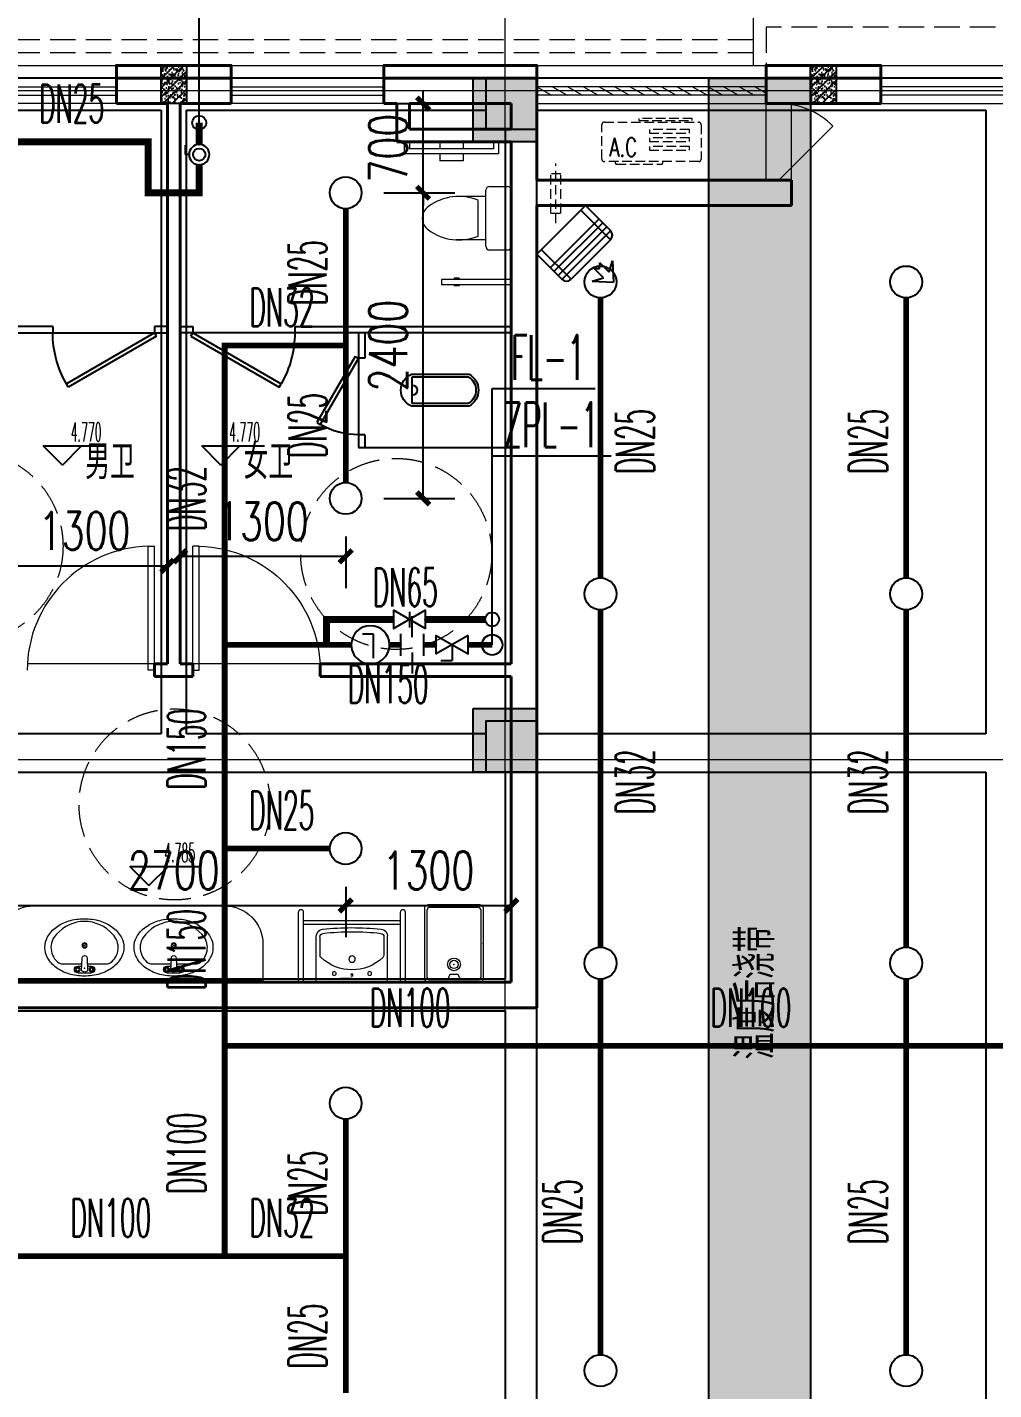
# Model space of a CAD drawing. Extents: x 1031190 to 1725648, y 733081 to 1571294.
# Drawn here: x 1148267 to 1155854, y 1061748 to 1072448 of the extents above; entities that cross this region are included whole.
import ezdxf

# ---------------------------------------------------------------- set-up
doc = ezdxf.new("R2010")
doc.units = 0
doc.header["$LTSCALE"] = 1000
doc.header["$MEASUREMENT"] = 0
for name, pattern in [('__DASH', [0.35, 0.25, -0.1]), ('ACAD_ISO10W100', [18.5, 12, -3, 0.5, -3]), ('DASH', [0.35, 0.25, -0.1]), ('DOTE', [2.42, 2, -0.2, 0.02, -0.2]), ('HIDDEN', [0.375, 0.25, -0.125])]:
    doc.linetypes.add(name, pattern=pattern)
for name, color, linetype in [('A-AC', 8, 'Continuous'), ('BEAM', 4, 'Continuous'), ('DIM_ELEV', 3, 'Continuous'), ('DIM_不分区喷淋', 3, 'Continuous'), ('DIM_废水', 3, 'Continuous'), ('EQUIP_不分区喷淋', 7, 'Continuous'), ('EVALVE_不分区喷淋', 7, 'Continuous'), ('PIPE-不分区喷淋', 6, 'ZP'), ('PIPE-废水', 31, 'F'), ('PUB_TEXT', 4, 'Continuous'), ('S-COLU-HATCH', 30, 'Continuous'), ('S-COLU-LINE1', 6, 'Continuous'), ('TEXT_不分区喷淋', 7, 'Continuous'), ('TEXT_废水', 7, 'Continuous'), ('TWT_DIM', 3, 'Continuous'), ('VALVE_不分区喷淋', 7, 'Continuous'), ('VALVE_废水', 7, 'Continuous'), ('VPIPE-不分区喷淋', 6, 'ZP'), ('VPIPE-废水', 31, 'F'), ('洁具', 200, 'Continuous')]:
    doc.layers.add(name, color=color, linetype=linetype)
for name, color, linetype, lineweight in [('DOTE', 19, 'DOTE', 9), ('LVTRY', 1, 'Continuous', 13), ('STAIR', 2, 'Continuous', 18), ('WALL', 9, 'Continuous', 40), ('WINDOW', 8, 'Continuous', 15), ('平面-看线', 45, 'Continuous', 15), ('平面-空调室内机', 8, 'Continuous', 9), ('平面-空调预留孔', 8, 'Continuous', 15)]:
    doc.layers.add(name, color=color, linetype=linetype, lineweight=lineweight)
doc.styles.add('_TCH_DIM', font='SIMPLEX.shx', dxfattribs={"width": 0.6, "oblique": 10, "bigfont": 'hztxt.shx'})
doc.styles.add('_TCH_DIM_T3', font='SIMPLEX', dxfattribs={"width": 0.705882, "bigfont": 'GBCBIG'})
doc.styles.add('_TWT_PIPEDN', font='SIMPLEX.shx', dxfattribs={"width": 0.6, "oblique": 10, "height": 3, "bigfont": 'HZTXT.shx'})
doc.styles.add('_TWT_SERIAL', font='simplex.shx', dxfattribs={"width": 0.6, "oblique": 10, "height": 3.5, "bigfont": 'aadri.shx'})
doc.styles.add('DIM_FONT', font='SIMPLEX.shx', dxfattribs={"width": 0.56})
doc.styles.get("Standard").update_dxf_attribs({"font": 'gbenor.shx', "bigfont": 'gbcbig.shx'})
doc.styles.add('TSSD_REIN', font='tssdeng.shx', dxfattribs={"width": 0.7, "bigfont": 'hztxt.shx'})
doc.linetypes.add('F', pattern='A,3,-0.2,["F",Standard,S=0.25,R=0,X=-0.1,Y=-0.115],-0.2', length=3.4)
doc.linetypes.add('ZP', pattern='A,3,-0.2,["ZP",Standard,S=0.25,R=0,X=-0.1,Y=-0.115],-0.35', length=3.55)
doc.dimstyles.new('_TWT_ARCH&&100', dxfattribs={"dimtxt": 297.5, "dimasz": 100, "dimexe": 250, "dimexo": 300, "dimgap": 126.25, "dimtad": 1, "dimdec": 0, "dimzin": 0, "dimdsep": 46, "dimtxsty": '_TCH_DIM_T3', "dimblk": 'ARCHTICK', "dimcen": 0.09, "dimclrt": 7, "dimazin": 2, "dimtfac": 1, "dimtdec": 0, "dimtix": 1, "dimtmove": 2, "dimatfit": 3, "dimfxl": 0, "dimtolj": 1, "dimtzin": 0, "dimarcsym": 0})

# ---------------------------------------------------------------- blocks, each defined once
blk = doc.blocks.new('A$C2C0A525A')
at = {"layer": 'BEAM', "linetype": 'ByBlock'}
h = blk.add_hatch(dxfattribs=at)
h.set_pattern_fill('ARMORED', color=2, scale=10, style=0)
h.set_pattern_definition([(50, (-1607921.84, 476005.3), (71.7260183, -6.2752135), [7.5, -82.5]), (355, (-1607921.84, 476005.3), (-13.8751334, 75.2192134), [6, -66]), (100.4514, (-1607915.865, 476004.78), (57.8509382, 68.9439542), [6.374019, -70.1142112]), (46.1842, (-1607921.84, 476025.3), (106.724105, -16.5519014), [11.25, -123.75]), (96.6356, (-1607912.95, 476023.92), (93.4662706, 97.411787), [9.561029, -105.1713]), (351.1842, (-1607921.84, 476025.3), (93.4661945, 97.41186), [9, -99]), (21, (-1607911.84, 476020.3), (59.6907052, -40.261889), [7.5, -82.5]), (326, (-1607911.84, 476020.3), (24.3315332, 72.5150045), [6, -66]), (71.4514, (-1607906.87, 476016.95), (84.0222629, 32.2530497), [6.374019, -70.1142112]), (37.5, (-1607921.842, 476005.302), (1.21598553, 33.2893854), [0, -65.2, 0, -67, 0, -66.25]), (7.5, (-1607921.842, 476005.302), (26.30695374, 39.4411712), [0, -38.2, 0, -63.7, 0, -25.25]), (327.5, (-1607944.142, 476005.302), (53.3822436, -2.25548717), [0, -25, 0, -78, 0, -103.5]), (317.5, (-1607954.14, 476005.3), (58.3186169, 10.0104982), [0, -32.5, 0, -51.8, 0, -73.5]), (45, (-1607921.84, 476005.3), (-35.355339, 35.355339), [])])
h.paths.add_polyline_path([(36700, -1600), (36700, -1900), (36900, -1900), (36900, -1600)])
h = blk.add_hatch(dxfattribs=at)
h.set_pattern_fill('ARMORED', color=2, scale=10, style=0)
h.set_pattern_definition([(50, (-1602821.61, 476005.3), (71.7260183, -6.2752135), [7.5, -82.5]), (355, (-1602821.61, 476005.3), (-13.8751334, 75.2192134), [6, -66]), (100.4514, (-1602815.63, 476004.78), (57.8509382, 68.9439542), [6.374019, -70.1142112]), (46.1842, (-1602821.61, 476025.3), (106.724105, -16.5519014), [11.25, -123.75]), (96.6356, (-1602812.71, 476023.92), (93.4662706, 97.411787), [9.561029, -105.1713]), (351.1842, (-1602821.61, 476025.3), (93.4661945, 97.41186), [9, -99]), (21, (-1602811.61, 476020.3), (59.6907052, -40.261889), [7.5, -82.5]), (326, (-1602811.61, 476020.3), (24.3315332, 72.5150045), [6, -66]), (71.4514, (-1602806.634, 476016.95), (84.0222629, 32.2530497), [6.374019, -70.1142112]), (37.5, (-1602821.608, 476005.302), (1.21598553, 33.2893854), [0, -65.2, 0, -67, 0, -66.25]), (7.5, (-1602821.61, 476005.3), (26.30695374, 39.4411712), [0, -38.2, 0, -63.7, 0, -25.25]), (327.5, (-1602843.908, 476005.302), (53.3822436, -2.25548717), [0, -25, 0, -78, 0, -103.5]), (317.5, (-1602853.91, 476005.3), (58.3186169, 10.0104982), [0, -32.5, 0, -51.8, 0, -73.5]), (45, (-1602821.61, 476005.3), (-35.355339, 35.355339), [])])
h.paths.add_polyline_path([(41800, -1600), (41800, -1900), (42000, -1900), (42000, -1600)])
at = {"layer": 'BEAM', "ltscale": 10}
h = blk.add_hatch(color=256, dxfattribs=at)
h.dxf.hatch_style = 1
h.paths.add_polyline_path([(39650, -1700), (39250, -1700), (39250, -2100), (39650, -2100)])
at = {"layer": 'BEAM'}
h = blk.add_hatch(dxfattribs=at)
h.set_pattern_fill('ARMORED', color=256, scale=60)
h.set_pattern_definition([(50, (-5787734.96, 2181592.1), (430.35611, -37.65128), [45, -495]), (355, (-5787734.96, 2181592.1), (-83.2508, 451.31528), [36, -396]), (100.4514, (-5787699.1, 2181588.97), (347.10563, 413.663725), [38.244114, -420.685267]), (46.1842, (-5787734.96, 2181712.1), (640.34463, -99.31141), [67.5, -742.5]), (96.6356, (-5787681.6, 2181703.83), (560.797623, 584.47072), [57.36617, -631.0278]), (351.1842, (-5787734.96, 2181712.1), (560.79717, 584.47116), [54, -594]), (21, (-5787674.96, 2181682.1), (358.144231, -241.571334), [45, -495]), (326, (-5787674.96, 2181682.1), (145.9892, 435.090027), [36, -396]), (71.4514, (-5787645.1, 2181661.98), (504.133577, 193.518298), [38.244114, -420.685267]), (37.5, (-5787734.96, 2181592.11), (7.295913, 199.7363123), [0, -391.2, 0, -402, 0, -397.5]), (7.5, (-5787734.96, 2181592.1), (157.8417225, 236.647027), [0, -229.2, 0, -382.2, 0, -151.5]), (327.5, (-5787868.76, 2181592.11), (320.2934617, -13.532923), [0, -150, 0, -468, 0, -621]), (317.5, (-5787928.76, 2181592.1), (349.911702, 60.06299), [0, -195, 0, -310.8, 0, -441]), (45, (-5787734.96, 2181592.1), (-212.132034, 212.132034), [])])
h.paths.add_polyline_path([(41000, -13500), (41800, -13500), (41800, -1700), (41000, -1700)])
h.paths.add_polyline_path([(41591, -9467), (41591, -8305), (41141, -8305), (41141, -9467)], flags=24)
at = {"layer": 'BEAM', "ltscale": 10}
h = blk.add_hatch(color=256, dxfattribs=at)
h.dxf.hatch_style = 1
h.paths.add_polyline_path([(39650, -6750), (39250, -6750), (39250, -7150), (39650, -7150)])
at = {"layer": 'BEAM'}
for p, q in [((36800, -1700), (34300, -1700)), ((39250, -1700), (36800, -1700)), ((43300, -1700), (39650, -1700)), ((34300, -1950), (36700, -1950)), ((36700, -1950), (36700, -6850)), ((36900, -6850), (36900, -1950)), ((36900, -1950), (39250, -1950)), ((39650, -1950), (43175, -1950)), ((43175, -1950), (43175, -6850)), ((39401, -2100), (39401, -6750)), ((39651, -6750), (39651, -2100)), ((36700, -6850), (34100, -6850)), ((39250, -6850), (36900, -6850)), ((43175, -6850), (39650, -6850)), ((34100, -7150), (36800, -7150)), ((36800, -7150), (39250, -7150)), ((39401, -7150), (39401, -8775)), ((39650, -7150), (43175, -7150)), ((39651, -8900), (39651, -7150)), ((43175, -7150), (43175, -13250)), ((39401, -8775), (34100, -8775)), ((39651, -13100), (39651, -8900)), ((34100, -9025), (39401, -9025)), ((39401, -9025), (39401, -13100))]:
    blk.add_line(p, q, dxfattribs=at)
at = {"layer": 'BEAM', "color": 2, "linetype": 'ByBlock'}
for points in [[(36700, -1600), (36900, -1600), (36900, -1900), (36700, -1900)], [(41800, -1600), (42000, -1600), (42000, -1900), (41800, -1900)]]:
    blk.add_lwpolyline(points, close=True, dxfattribs=at)
at = {"layer": 'BEAM'}
for points in [[(39650, -1700), (39250, -1700), (39250, -2100), (39650, -2100)], [(41000, -1700), (41800, -1700), (41800, -13500), (41000, -13500)], [(39650, -6750), (39250, -6750), (39250, -7150), (39650, -7150)]]:
    blk.add_lwpolyline(points, close=True, dxfattribs=at)
at = {"layer": 'BEAM', "style": 'TSSD_REIN', "width": 0.7}
blk.add_text('温度后浇带', height=300, rotation=90, dxfattribs=at).set_placement((41516, -9405))
blk = doc.blocks.new('A$C752800CC')
at = {"layer": 'LVTRY', "color": 0}
for p, q in [((380, 0), (820, 0)), ((1082, 0), (1082, -549)), ((1122, 0), (1122, -549)), ((0, -100), (95, -100)), ((95, -100), (95, -840)), ((350, -170), (350, -30)), ((850, -30), (850, -170)), ((0, -140), (55, -140)), ((55, -140), (55, -800)), ((820, -200), (380, -200)), ((430, -200), (430, -430)), ((770, -200), (770, -430)), ((740, -260), (460, -260)), ((0, -377), (55, -377)), ((95, -377), (150, -377)), ((150, -377), (150, -562)), ((1072, -409), (1082, -409)), ((1072, -409), (1072, -449)), ((1122, -409), (1132, -409)), ((1132, -409), (1132, -449)), ((1072, -449), (1082, -449)), ((1122, -449), (1132, -449)), ((0, -562), (55, -562)), ((95, -562), (150, -562)), ((1082, -549), (1122, -549)), ((0, -800), (55, -800)), ((0, -840), (95, -840))]:
    blk.add_line(p, q, dxfattribs=at)
for centre, radius, start, end in [((380, -30), 30, 90, 180), ((820, -30), 30, 0, 90), ((380, -170), 30, 180, 270), ((820, -170), 30, 270, 0), ((827, -412), 398, 157.4505, 216.6381), ((373, -412), 398, 323.3619, 22.5495), ((600, -589), 110, 213.4509, 326.5491)]:
    blk.add_arc(centre, radius, start, end, dxfattribs=at)
at = {"layer": 'LVTRY', "color": 0, "style": 'DIM_FONT', "text_generation_flag": 4, "width": 0.8, "flags": 9}
for tag in ['YSIZE', 'XSIZE']:
    blk.add_attdef(tag, (600, 0), '', height=0.5, rotation=180, dxfattribs=at)
blk = doc.blocks.new('BFBFGBVDVD')
at = {"layer": '洁具', "color": 0}
for p, q in [((1180497, 1092194), (1180597, 1092194)), ((1180597, 1092194), (1180597, 1092144)), ((1181397, 1092194), (1181397, 1092144)), ((1181397, 1092194), (1183147, 1092194)), ((1183147, 1092144), (1180497, 1092144)), ((1180582, 1092118), (1180597, 1092144)), ((1180582, 1092118), (1181275, 1091718)), ((1180597, 1092144), (1181290, 1091744)), ((1181275, 1091718), (1181290, 1091744))]:
    blk.add_line(p, q, dxfattribs=at)
blk.add_arc((1180597, 1092144), 800, 330, 0, dxfattribs=at)
at = {"color": 8, "ltscale": 0.5, "rotation": 270}
blk.add_blockref('A$C752800CC', (1183147, 1093644), dxfattribs=at)
blk = doc.blocks.new('cssd')
at = {"layer": '洁具', "color": 0}
for p, q in [((8184438, -430268), (8184958, -429968)), ((8184453, -430294), (8184973, -429994)), ((8184958, -429968), (8184973, -429994)), ((8184253, -431494), (8184253, -430294)), ((8184253, -430294), (8185153, -430294)), ((8184253, -430344), (8184453, -430344)), ((8184438, -430268), (8184453, -430294)), ((8184453, -430344), (8184453, -430294)), ((8185053, -430344), (8185053, -430294)), ((8185053, -430344), (8185153, -430344)), ((8185153, -430294), (8185153, -431494)), ((8184578, -430710), (8184578, -431162)), ((8184808, -430715), (8184598, -430715)), ((8184598, -430715), (8184598, -431156)), ((8184808, -431156), (8184808, -430715)), ((8184828, -431162), (8184828, -430710)), ((8184253, -431494), (8185153, -431494))]:
    blk.add_line(p, q, dxfattribs=at)
for centre, radius, start, end in [((8184453, -430294), 600, 0, 30), ((8184703, -430762), 135, 22.3551, 157.6449), ((8184703, -430715), 40, 180, 0), ((8184703, -431094), 142, 208.5105, 331.4895), ((8184703, -431094), 122, 210.8078, 329.1922)]:
    blk.add_arc(centre, radius, start, end, dxfattribs=at)
blk = doc.blocks.new('FGFGFNBFNB')
at = {"layer": '洁具', "color": 0}
for p, q in [((1179497, 1092194), (1177797, 1092194)), ((1179497, 1092194), (1179497, 1092144)), ((1180297, 1092194), (1180297, 1092144)), ((1180397, 1092194), (1180297, 1092194)), ((1177797, 1092144), (1180397, 1092144)), ((1180297, 1092144), (1179604, 1091744)), ((1180312, 1092118), (1179619, 1091718)), ((1180312, 1092118), (1180297, 1092144)), ((1179619, 1091718), (1179604, 1091744))]:
    blk.add_line(p, q, dxfattribs=at)
blk.add_arc((1180297, 1092144), 800, 180, 210, dxfattribs=at)
at = {"color": 8, "ltscale": 0.5, "xscale": -1, "rotation": 90}
blk.add_blockref('A$C752800CC', (1177797, 1093644), dxfattribs=at)
blk = doc.blocks.new('_LV1')
at = {"color": 0}
for p, q in [((-280, 0), (280, 0)), ((-280, 0), (-280, -361)), ((280, 0), (280, -361)), ((-280, -29), (280, -29)), ((0, -29), (-90, -29)), ((-90, -29), (90, -29)), ((-251, -356), (-251, -214)), ((251, -356), (251, -215))]:
    blk.add_line(p, q, dxfattribs=at)
for centre, radius in [((-139, -69), 15), ((0, -57), 8), ((139, -69), 15), ((1, -182), 24.9)]:
    blk.add_circle(centre, radius, dxfattribs=at)
for centre, radius, start, end in [((0, -452), 354, 46.7581, 133.1543), ((-223, -214), 28, 133.1543, 180), ((223, -215), 28, 0, 46.7581), ((-224, -361), 56, 180, 263.481), ((-223, -356), 28, 180, 263.4984), ((0, 1600), 2029, 263.481, 276.519), ((0, 1600), 1997, 263.4984, 276.5122), ((223, -356), 28, 276.5122, 0), ((224, -361), 56, 276.519, 0)]:
    blk.add_arc(centre, radius, start, end, dxfattribs=at)
blk = doc.blocks.new('A$C549C535F')
at = {"layer": 'LVTRY', "color": 0}
for p, q in [((0, 0), (-550, 0)), ((0, -40), (-550, -40)), ((-485, -800), (-485, -40)), ((-455, -800), (-455, -40)), ((0, -800), (-550, -800)), ((0, -840), (-550, -840))]:
    blk.add_line(p, q, dxfattribs=at)
for centre in [(-550, -20), (-550, -820)]:
    blk.add_arc(centre, 20, 89.9994, 269.9994, dxfattribs=at)
at = {"layer": 'LVTRY', "color": 8, "extrusion": (0, 0, -1), "zscale": -1, "rotation": 90}
blk.add_blockref('_LV1', (0, -420), dxfattribs=at)
blk = doc.blocks.new('QER5Y5WE3')
for p, q in [((-194, 188), (-1, 388)), ((72, 389), (-156, 153)), ((321, -43), (-61, 326)), ((360, -17), (-29, 359)), ((389, 14), (0, 389)), ((72, 389), (387, 86)), ((236, 408), (404, 419)), ((326, 383), (236, 408)), ((326, 383), (253, 308)), ((372, 340), (299, 264)), ((399, 251), (372, 340)), ((399, 251), (404, 419)), ((292, -73), (-90, 296)), ((297, 307), (253, 308)), ((299, 264), (297, 307)), ((194, -188), (-194, 188)), ((387, 86), (159, -151)), ((388, 13), (194, -188))]:
    blk.add_line(p, q)
for centre, start, end in [((36, 352), 46.0154, 136.0154), ((351, 49), 316.0154, 46.0154)]:
    blk.add_arc(centre, 51.3, start, end)
blk = doc.blocks.new('gsergvr')
at = {"layer": '平面-空调预留孔', "linetype": 'DASH', "ltscale": 0.3}
for p, q in [((34075, 17176), (34075, 17166)), ((34085, 17156), (34438, 17156)), ((34448, 17166), (34448, 17176))]:
    blk.add_line(p, q, dxfattribs=at)
blk.add_lwpolyline([(34729, 17176), (33989, 17176, -0.414214), (33969, 17196), (33969, 17466, -0.414214), (33989, 17486), (34729, 17486, -0.414214), (34749, 17466), (34749, 17196, -0.414214)], format="xyb", close=True, dxfattribs=at)
for points in [[(34679, 17515), (34260, 17515), (34260, 17500), (34679, 17500)], [(34658, 17428), (34343, 17428), (34343, 17399), (34658, 17399)], [(34658, 17362), (34343, 17362), (34343, 17333), (34658, 17333)], [(34658, 17296), (34343, 17296), (34343, 17267), (34658, 17267)]]:
    blk.add_lwpolyline(points, close=True, dxfattribs=at)
for centre, start, end in [((34085, 17166), 180, 270), ((34438, 17166), 270, 0)]:
    blk.add_arc(centre, 10, start, end, dxfattribs=at)
at = {"layer": '平面-空调预留孔', "linetype": 'DASH', "ltscale": 0.3, "style": '_TCH_DIM', "width": 0.705882}
blk.add_text('A.C', height=146.9, dxfattribs=at).set_placement((34028, 17216))
blk = doc.blocks.new('dongkong')
at = {"layer": '平面-空调预留孔', "linetype": 'HIDDEN', "ltscale": 0.3}
for p, q in [((-603796, 210900), (-603796, 210431)), ((-603836, 210821), (-603836, 210511)), ((-603836, 210821), (-603756, 210821)), ((-603756, 210821), (-603756, 210511))]:
    blk.add_line(p, q, dxfattribs=at)
blk.add_lwpolyline([(-603756, 210511), (-603836, 210511)], dxfattribs=at)
blk = doc.blocks.new('rewerwer')
at = {"layer": 'S-COLU-HATCH'}
h = blk.add_hatch(color=8, dxfattribs=at)
h.dxf.hatch_style = 1
h.paths.add_polyline_path([(1332338, 1149256), (1332838, 1149256), (1332838, 1148756), (1332338, 1148756)])
h = blk.add_hatch(color=8, dxfattribs=at)
h.dxf.hatch_style = 1
h.paths.add_polyline_path([(1332338, 1144306), (1332838, 1144306), (1332838, 1143806), (1332338, 1143806)])
at = {"layer": 'S-COLU-LINE1', "color": 8}
for points in [[(1332338, 1149256), (1332838, 1149256), (1332838, 1148756), (1332338, 1148756)], [(1332338, 1144306), (1332838, 1144306), (1332838, 1143806), (1332338, 1143806)]]:
    blk.add_lwpolyline(points, close=True, dxfattribs=at)
blk = doc.blocks.new('_ArchTick')
at = {"color": 0, "linetype": 'ByBlock', "const_width": 0.4}
blk.add_lwpolyline([(-0.5, -0.5), (0.5, 0.5)], dxfattribs=at)
blk = doc.blocks.new('*D645')
at = {"layer": 'Defpoints', "color": 0}
for p in [(1149467, 1068748), (1150767, 1068748), (1150767, 1068293)]:
    blk.add_point(p, dxfattribs=at)
at = {"layer": 'TWT_DIM', "color": 0, "lineweight": -2}
for p, q in [((1149467, 1068448), (1149467, 1068043)), ((1150767, 1068448), (1150767, 1068043)), ((1149467, 1068293), (1150767, 1068293))]:
    blk.add_line(p, q, dxfattribs=at)
at = {"layer": 'TWT_DIM', "color": 0, "lineweight": -2, "xscale": 100, "yscale": 100, "zscale": 100, "rotation": 180}
blk.add_blockref('_ArchTick', (1149467, 1068293), dxfattribs=at)
at = {"layer": 'TWT_DIM', "color": 0, "lineweight": -2, "xscale": 100, "yscale": 100, "zscale": 100}
blk.add_blockref('_ArchTick', (1150767, 1068293), dxfattribs=at)
at = {"layer": 'TWT_DIM', "color": 7, "insert": (1150117, 1068568), "char_height": 297.5, "attachment_point": 5, "style": '_TCH_DIM_T3'}
blk.add_mtext('\\A1;1300', dxfattribs=at)
blk = doc.blocks.new('*D646')
at = {"layer": 'Defpoints', "color": 0}
for p in [(1148067, 1068748), (1149367, 1068748), (1149367, 1068218)]:
    blk.add_point(p, dxfattribs=at)
at = {"layer": 'TWT_DIM', "color": 0, "lineweight": -2}
for p, q in [((1148067, 1068448), (1148067, 1067968)), ((1149367, 1068448), (1149367, 1067968)), ((1148067, 1068218), (1149367, 1068218))]:
    blk.add_line(p, q, dxfattribs=at)
at = {"layer": 'TWT_DIM', "color": 0, "lineweight": -2, "xscale": 100, "yscale": 100, "zscale": 100, "rotation": 180}
blk.add_blockref('_ArchTick', (1148067, 1068218), dxfattribs=at)
at = {"layer": 'TWT_DIM', "color": 0, "lineweight": -2, "xscale": 100, "yscale": 100, "zscale": 100}
blk.add_blockref('_ArchTick', (1149367, 1068218), dxfattribs=at)
at = {"layer": 'TWT_DIM', "color": 7, "insert": (1148717, 1068493), "char_height": 297.5, "attachment_point": 5, "style": '_TCH_DIM_T3'}
blk.add_mtext('\\A1;1300', dxfattribs=at)
blk = doc.blocks.new('*D647')
at = {"layer": 'Defpoints', "color": 0}
for p in [(1148067, 1065998), (1150767, 1065998), (1150767, 1065551)]:
    blk.add_point(p, dxfattribs=at)
at = {"layer": 'TWT_DIM', "color": 0, "lineweight": -2}
for p, q in [((1148067, 1065698), (1148067, 1065301)), ((1150767, 1065698), (1150767, 1065301)), ((1148067, 1065551), (1150767, 1065551))]:
    blk.add_line(p, q, dxfattribs=at)
at = {"layer": 'TWT_DIM', "color": 0, "lineweight": -2, "xscale": 100, "yscale": 100, "zscale": 100, "rotation": 180}
blk.add_blockref('_ArchTick', (1148067, 1065551), dxfattribs=at)
at = {"layer": 'TWT_DIM', "color": 0, "lineweight": -2, "xscale": 100, "yscale": 100, "zscale": 100}
blk.add_blockref('_ArchTick', (1150767, 1065551), dxfattribs=at)
at = {"layer": 'TWT_DIM', "color": 7, "insert": (1149417, 1065826), "char_height": 297.5, "attachment_point": 5, "style": '_TCH_DIM_T3'}
blk.add_mtext('\\A1;2700', dxfattribs=at)
blk = doc.blocks.new('*D648')
at = {"layer": 'Defpoints', "color": 0}
for p in [(1150767, 1065998), (1152067, 1065998), (1152067, 1065551)]:
    blk.add_point(p, dxfattribs=at)
at = {"layer": 'TWT_DIM', "color": 0, "lineweight": -2}
for p, q in [((1150767, 1065698), (1150767, 1065301)), ((1152067, 1065698), (1152067, 1065301)), ((1150767, 1065551), (1152067, 1065551))]:
    blk.add_line(p, q, dxfattribs=at)
at = {"layer": 'TWT_DIM', "color": 0, "lineweight": -2, "xscale": 100, "yscale": 100, "zscale": 100, "rotation": 180}
blk.add_blockref('_ArchTick', (1150767, 1065551), dxfattribs=at)
at = {"layer": 'TWT_DIM', "color": 0, "lineweight": -2, "xscale": 100, "yscale": 100, "zscale": 100}
blk.add_blockref('_ArchTick', (1152067, 1065551), dxfattribs=at)
at = {"layer": 'TWT_DIM', "color": 7, "insert": (1151417, 1065826), "char_height": 297.5, "attachment_point": 5, "style": '_TCH_DIM_T3'}
blk.add_mtext('\\A1;1300', dxfattribs=at)
blk = doc.blocks.new('*D652')
at = {"layer": 'Defpoints', "color": 0}
for p in [(1150767, 1071148), (1151375, 1071148), (1150767, 1068748)]:
    blk.add_point(p, dxfattribs=at)
at = {"layer": 'TWT_DIM', "color": 0, "lineweight": -2}
for p, q in [((1151067, 1071148), (1151625, 1071148)), ((1151375, 1068748), (1151375, 1071148)), ((1151067, 1068748), (1151625, 1068748))]:
    blk.add_line(p, q, dxfattribs=at)
at = {"layer": 'TWT_DIM', "color": 0, "lineweight": -2, "xscale": 100, "yscale": 100, "zscale": 100}
for p, rotation in [((1151375, 1071148), 90), ((1151375, 1068748), 270)]:
    blk.add_blockref('_ArchTick', p, dxfattribs=dict(at, rotation=rotation))
at = {"layer": 'TWT_DIM', "color": 7, "insert": (1151100, 1069948), "char_height": 297.5, "attachment_point": 5, "rotation": 90, "style": '_TCH_DIM_T3'}
blk.add_mtext('\\A1;2400', dxfattribs=at)
blk = doc.blocks.new('*D653')
at = {"layer": 'Defpoints', "color": 0}
for p in [(1150767, 1071848), (1151375, 1071848), (1150767, 1071148)]:
    blk.add_point(p, dxfattribs=at)
at = {"layer": 'TWT_DIM', "color": 0, "lineweight": -2}
for p, q in [((1151375, 1071848), (1151375, 1071948)), ((1151067, 1071848), (1151625, 1071848)), ((1151375, 1071148), (1151375, 1071848)), ((1151067, 1071148), (1151625, 1071148)), ((1151375, 1071148), (1151375, 1071048))]:
    blk.add_line(p, q, dxfattribs=at)
at = {"layer": 'TWT_DIM', "color": 0, "lineweight": -2, "xscale": 100, "yscale": 100, "zscale": 100}
for p, rotation in [((1151375, 1071848), 270), ((1151375, 1071148), 90)]:
    blk.add_blockref('_ArchTick', p, dxfattribs=dict(at, rotation=rotation))
at = {"layer": 'TWT_DIM', "color": 7, "insert": (1151100, 1071498), "char_height": 297.5, "attachment_point": 5, "rotation": 90, "style": '_TCH_DIM_T3'}
blk.add_mtext('\\A1;700', dxfattribs=at)
blk = doc.blocks.new('$EVALVE$00000030')
for p in [(0, 0), (87, 124)]:
    blk.add_line(p, (0, 124))
blk.add_lwpolyline([(-125, -72), (125, 72), (125, -72), (-125, 72)], close=True)
for p in [(-125, 0), (125, 0)]:
    blk.add_point(p)
blk = doc.blocks.new('$EVALVE$00000027')
at = {"color": 7}
for p, q in [((-23, 104), (-23, -83)), ((-23, -83), (61, -83))]:
    blk.add_line(p, q, dxfattribs=at)
blk.add_lwpolyline([(-150, 0, 1), (150, 0, 1), (-150, 0, 0.808179)], format="xyb")
for p in [(-150, 0), (150, 0)]:
    blk.add_point(p)
blk = doc.blocks.new('$VALVE$00000458')
at = {"linetype": 'Continuous'}
for p, q in [((0, 60), (0, 224)), ((-90, 86), (-90, -86)), ((90, 86), (90, -86)), ((0, -60), (0, -224))]:
    blk.add_line(p, q, dxfattribs=at)
for p in [(-90, 0), (90, 0)]:
    blk.add_point(p)
blk = doc.blocks.new('$VALVE$00000296')
for points in [[(-125, 72), (-125, -72), (125, 72), (125, -72), (-125, 72)], [(0, 60), (0, -64)]]:
    blk.add_lwpolyline(points)
for p in [(-125, 0), (125, 0)]:
    blk.add_point(p)
blk = doc.blocks.new('$VALVE$00000524')
for p in [(75, 111), (0, 80)]:
    blk.add_line(p, (0, 111))
blk.add_lwpolyline([(-80, 0, 1), (80, 0, 1), (-80, 0, 0.376185)], format="xyb")
blk.add_circle((0, 0), 48)
for p in [(-80, 0), (80, 0)]:
    blk.add_point(p)
blk = doc.blocks.new('$TwtSys$00000125')
blk.add_circle((0, 0, 0), 1)
blk = doc.blocks.new('$DorLib2D$00000114')
at = {"color": 0}
blk.add_line((0.5, 0), (-0.207, 0.707), dxfattribs=at)
blk.add_arc((0.5, 0), 1, 135, 180, dxfattribs=at)
blk = doc.blocks.new('$WINLIB2D$00000001')
at = {"color": 0}
for points in [[(-0.5, 0.5), (-0.5, -0.5)], [(-0.5, 0.5), (0.5, 0.5)], [(0.5, -0.5), (0.5, 0.5)], [(0.5, 0.1667), (-0.5, 0.1667)], [(0.5, -0.1667), (-0.5, -0.1667)], [(-0.5, -0.5), (0.5, -0.5)]]:
    blk.add_lwpolyline(points, dxfattribs=at)
blk = doc.blocks.new('$DorLib2D$00000001')
for p, q in [((0.45, 0.975), (0.5, 0.975)), ((0.45, 0), (0.45, 0.975)), ((0.5, 0), (0.5, 0.975)), ((0.5, 0), (0.45, 0))]:
    blk.add_line(p, q)
at = {"lineweight": 13}
blk.add_arc((0.475, 0), 0.975, 91.4693, 180, dxfattribs=at)
blk = doc.blocks.new('$WINLIB2D$00000039')
at = {"color": 0}
for points in [[(-0.5, 0.5), (-0.5, -0.5)], [(0.5, 0.5), (-0.5, 0.5)], [(0.5, -0.5), (0.5, 0.5)], [(-0.5, 0.1667), (0.5, 0.1667)], [(-0.3839, -0.1667), (-0.448, 0.1667)], [(-0.3159, -0.1667), (-0.38, 0.1667)], [(-0.2479, -0.1667), (-0.312, 0.1667)], [(-0.1799, -0.1667), (-0.244, 0.1667)], [(-0.1119, -0.1667), (-0.176, 0.1667)], [(-0.0439, -0.1667), (-0.108, 0.1667)], [(0.0241, -0.1667), (-0.04, 0.1667)], [(0.0921, -0.1667), (0.028, 0.1667)], [(0.16, -0.1667), (0.0959, 0.1667)], [(0.228, -0.1667), (0.1639, 0.1667)], [(0.296, -0.1667), (0.2319, 0.1667)], [(0.364, -0.1667), (0.2999, 0.1667)], [(0.432, -0.1667), (0.3679, 0.1667)], [(0.5, -0.1667), (0.4359, 0.1667)], [(-0.4519, -0.1667), (-0.5, 0.0836)], [(-0.5, -0.1667), (0.5, -0.1667)], [(0.5, -0.5), (-0.5, -0.5)]]:
    blk.add_lwpolyline(points, dxfattribs=at)
blk = doc.blocks.new('$lvtry$00000187')
at = {"color": 0}
for p, q in [((-285, -420, 0), (-285, -40, 0)), ((-265, -20, 0), (265, -20, 0)), ((285, -40, 0), (285, -420, 0)), ((285, -180, 0), (245, -198, 0)), ((245, -198, 0), (245, -263, 0)), ((245, -263, 0), (285, -280, 0)), ((265, -440, 0), (-265, -440, 0))]:
    blk.add_line(p, q, dxfattribs=at)
at = {"color": 0, "elevation": 0}
blk.add_lwpolyline([(305, -430, -0.414214), (275, -460), (-275, -460, -0.414214), (-305, -430), (-305, -30, -0.414214), (-275, 0), (275, 0, -0.414214), (305, -30)], format="xyb", close=True, dxfattribs=at)
at = {"color": 0}
for radius in [50, 32.5]:
    blk.add_circle((165, -230, 0), radius, dxfattribs=at)
for centre, start, end in [((-265, -40, 0), 90, 180), ((265, -40, 0), 0, 90), ((-265, -420, 0), 180, 270), ((265, -420, 0), 270, 0)]:
    blk.add_arc(centre, 20, start, end, dxfattribs=at)
for p in [(0, 0, 0), (165, -230, 0)]:
    blk.add_point(p, dxfattribs=at)
blk = doc.blocks.new('$lvtry$00000196')
at = {"color": 0}
for points in [[(219, -385, 0.106486), (289, -308, 0.130324), (310, -225, 0.130324), (289, -143, 0.106486), (219, -66, 0.084172), (123, -18, 0.073176), (0, 0, 0.073176), (-123, -18, 0.084172), (-219, -66, 0.106486), (-289, -143, 0.130324), (-310, -225, 0.130324), (-289, -308, 0.106486), (-219, -385, 0.084172), (-123, -433, 0.073176), (0, -451, 0.073176), (123, -433, 0.084172)], [(-22, -44), (-17, -142, 1), (21, -142), (26, -44, 0.493794)]]:
    blk.add_lwpolyline(points, format="xyb", close=True, dxfattribs=at)
for points in [[(-218, -329, -0.467303), (-199, -103, -0.154885), (-179, -96), (-17, -96, -0.154885)], [(21, -96), (183, -96, -0.154885), (203, -103, -0.467303), (222, -329, -0.210278), (2, -430, -0.210278), (-218, -329, -0.467303)]]:
    blk.add_lwpolyline(points, format="xyb", dxfattribs=at)
for points in [[(-52, -25), (56, -25)], [(-52, -78), (-20, -78)], [(24, -78), (56, -78)]]:
    blk.add_lwpolyline(points, dxfattribs=at)
for centre, radius in [((-52, -52), 19.4), ((-52, -52), 12.6), ((56, -52), 19.4), ((56, -52), 12.6), ((2, -241), 19.7), ((2, -241), 14.7)]:
    blk.add_circle(centre, radius, dxfattribs=at)
for centre, start, end in [((-52, -52), 90, 270), ((56, -52), 270, 90)]:
    blk.add_arc(centre, 26.5, start, end, dxfattribs=at)
for p in [(2, -62), (2, -241)]:
    blk.add_point(p, dxfattribs=at)

msp = doc.modelspace()

# ---------------------------------------------------------------- hatches: boundary and pattern name
at = {"layer": 'PIPE-不分区喷淋'}
for points in [[(1149817, 1069947.8), (1149794.5, 1069947.8), (1149794.5, 1069970.3)], [(1149817, 1069947.8), (1149817, 1069970.3), (1149794.5, 1069970.3)]]:
    msp.add_hatch(color=256, dxfattribs=at).paths.add_polyline_path(points)
at = {"layer": 'PIPE-废水'}
for points in [[(1149217, 1071547.8), (1149217, 1071575.3), (1149244.5, 1071575.3)], [(1149217, 1071547.8), (1149244.5, 1071547.8), (1149244.5, 1071575.3)], [(1149217, 1071147.8), (1149189.5, 1071147.8), (1149189.5, 1071120.3)], [(1149217, 1071147.8), (1149217, 1071120.3), (1149189.5, 1071120.3)], [(1149617, 1071147.8), (1149644.5, 1071147.8), (1149644.5, 1071120.3)], [(1149617, 1071147.8), (1149617, 1071120.3), (1149644.5, 1071120.3)], [(1150617, 1067797.8), (1150617, 1067825.3), (1150589.5, 1067825.3)], [(1150617, 1067797.8), (1150589.5, 1067797.8), (1150589.5, 1067825.3)]]:
    msp.add_hatch(color=256, dxfattribs=at).paths.add_polyline_path(points)

# ---------------------------------------------------------------- linework, layer by layer
at = {"layer": 'DIM_ELEV', "color": 8}
for p, q in [((1148543, 1069009.8), (1148393, 1069159.8)), ((1148393, 1069159.8), (1148884.5, 1069159.8)), ((1148543, 1069009.8), (1148693, 1069159.8)), ((1149786.7, 1069009.8), (1149636.7, 1069159.8)), ((1149636.7, 1069159.8), (1150128.2, 1069159.8)), ((1149786.7, 1069009.8), (1149936.7, 1069159.8)), ((1149222.5, 1065706.6), (1149072.5, 1065856.6)), ((1149072.5, 1065856.6), (1149619.8, 1065856.6)), ((1149222.5, 1065706.6), (1149372.5, 1065856.6))]:
    msp.add_line(p, q, dxfattribs=at)
at = {"layer": 'DIM_不分区喷淋'}
for p, q in [((1151917, 1067597.8), (1151917, 1069081.3)), ((1151917, 1069081.3), (1152852.3, 1069081.3))]:
    msp.add_line(p, q, dxfattribs=at)
at = {"layer": 'DIM_废水'}
for p, q in [((1149617, 1071697.8), (1149617, 1072567.3)), ((1151917, 1067797.8), (1151917, 1069609.9)), ((1151917, 1069609.9), (1152725.4, 1069609.9))]:
    msp.add_line(p, q, dxfattribs=at)
at = {"layer": 'DOTE', "linetype": 'ACAD_ISO10W100', "ltscale": 100}
for p, q in [((1152017, 1080847.8), (1152017, 1057147.8)), ((1187717, 1071947.8), (1146617, 1071947.8)), ((1129617, 1066697.8), (1187717, 1066697.8))]:
    msp.add_line(p, q, dxfattribs=at)
at = {"layer": 'LVTRY', "color": 8}
msp.add_lwpolyline([(1150117, 1064947.8), (1148017, 1064947.8), (1148017, 1065247.8, -0.4142136), (1148317, 1065547.8), (1149817, 1065547.8, -0.4142136), (1150117, 1065247.8)], format="xyb", close=True, dxfattribs=at)
msp.add_lwpolyline([(1150117, 1064947.8), (1148017, 1064947.8), (1148017, 1064967.8), (1150117, 1064967.8)], close=True, dxfattribs=at)
at = {"layer": 'PIPE-不分区喷淋', "const_width": 45}
for points in [[(1150767, 1071022.8), (1150767, 1069947.8)], [(1152767, 1070322.8), (1152767, 1068122.8)], [(1155167, 1070322.8), (1155167, 1068122.8)], [(1149817, 1069947.8), (1149817, 1067597.8)], [(1150767, 1069947.8), (1149817, 1069947.8)], [(1150767, 1069947.8), (1150767, 1068872.8)], [(1152767, 1067872.8), (1152767, 1065222.8)], [(1155167, 1067872.8), (1155167, 1065222.8)], [(1150811.1, 1067597.8), (1149817, 1067597.8)], [(1149817, 1067597.8), (1149817, 1065997.8)], [(1151200, 1067597.8), (1151111.1, 1067597.8)], [(1151476.9, 1067597.8), (1151379.8, 1067597.8)], [(1151917, 1067597.8), (1151727.3, 1067597.8)], [(1149817, 1065997.8), (1149817, 1064447.8)], [(1149817, 1065997.8), (1150642, 1065997.8)], [(1152767, 1064972.8), (1152767, 1064447.8)], [(1155167, 1064972.8), (1155167, 1064447.8)], [(1149817, 1064447.8), (1149817, 1062797.8)], [(1152767, 1064447.8), (1149817, 1064447.8)], [(1152767, 1064447.8), (1152767, 1062022.8)], [(1155167, 1064447.8), (1152767, 1064447.8)], [(1155167, 1064447.8), (1155167, 1062022.8)], [(1157867, 1064447.8), (1155167, 1064447.8)], [(1150767, 1063872.8), (1150767, 1062797.8)], [(1148067, 1062797.8), (1149817, 1062797.8)], [(1149817, 1062797.8), (1150767, 1062797.8)], [(1150767, 1062797.8), (1150767, 1061722.8)]]:
    msp.add_lwpolyline(points, dxfattribs=at)
at = {"layer": 'PIPE-废水', "const_width": 55}
for points in [[(1149617, 1071697.8), (1149617, 1071527.8)], [(1148067, 1071547.8), (1149217, 1071547.8)], [(1149217, 1071547.8), (1149217, 1071147.8)], [(1149617, 1071367.8), (1149617, 1071147.8)], [(1149217, 1071147.8), (1149617, 1071147.8)], [(1151142, 1067797.8), (1150617, 1067797.8)], [(1150617, 1067797.8), (1150617, 1067597.8)], [(1151862, 1067797.8), (1151392, 1067797.8)]]:
    msp.add_lwpolyline(points, dxfattribs=at)
at = {"layer": 'STAIR', "color": 8, "linetype": '__DASH'}
for centre in [(1147797.7, 1068371.6), (1151163.7, 1068311.4), (1149423.7, 1066344.5)]:
    msp.add_circle(centre, 750, dxfattribs=at)
at = {"layer": 'VPIPE-不分区喷淋'}
msp.add_circle((1151917, 1067597.8), 80, dxfattribs=at)
at = {"layer": 'VPIPE-废水'}
for centre in [(1149617, 1071697.8), (1151917, 1067797.8)]:
    msp.add_circle(centre, 55, dxfattribs=at)
at = {"layer": 'WALL', "color": 8}
for p, q in [((1149467, 1072047.8), (1148966.5, 1072047.8)), ((1148966.5, 1072047.8), (1148966.5, 1071847.8)), ((1149867, 1072047.8), (1149467, 1072047.8)), ((1149867, 1071847.8), (1149867, 1072047.8)), ((1151267.4, 1072047.8), (1151067, 1072047.8)), ((1151067, 1072047.8), (1151067, 1071847.8)), ((1152167, 1072047.8), (1151267.4, 1072047.8)), ((1152267, 1072047.8), (1152167, 1072047.8)), ((1152267, 1071847.8), (1152267, 1072047.8)), ((1154167, 1072047.8), (1154067, 1072047.8)), ((1154067, 1072047.8), (1154067, 1071847.8)), ((1154967, 1072047.8), (1154167, 1072047.8)), ((1154967, 1071847.8), (1154967, 1072047.8)), ((1148966.5, 1071847.8), (1149367, 1071847.8)), ((1149367, 1067447.8), (1149367, 1071847.8)), ((1149467, 1067447.8), (1149467, 1071847.8)), ((1149467, 1071847.8), (1149867, 1071847.8)), ((1151067, 1071847.8), (1151167.4, 1071847.8)), ((1151167.4, 1071847.8), (1151167.4, 1071547.8)), ((1151267.4, 1071847.8), (1151267.4, 1071647.8)), ((1152067, 1071847.8), (1151267.4, 1071847.8)), ((1152067, 1071647.8), (1152067, 1071847.8)), ((1152267, 1071647.8), (1152267, 1071847.8)), ((1154267, 1071847.8), (1154067, 1071847.8)), ((1154267, 1071847.8), (1154967, 1071847.8)), ((1151267.4, 1071647.8), (1152067, 1071647.8)), ((1152267, 1071247.8), (1152267, 1071647.8)), ((1151167.4, 1071547.8), (1152067, 1071547.8)), ((1152067, 1071147.8), (1152067, 1071547.8)), ((1152267, 1071247.8), (1154067, 1071247.8)), ((1154267, 1071247.8), (1154067, 1071247.8)), ((1154267, 1071047.8), (1154267, 1071247.8)), ((1152067, 1067447.8), (1152067, 1071147.8)), ((1152267, 1067447.8), (1152267, 1071047.8)), ((1152267, 1071047.8), (1154267, 1071047.8)), ((1149367, 1067447.8), (1149267, 1067447.8)), ((1149267, 1067447.8), (1149267, 1067347.8)), ((1149567, 1067447.8), (1149467, 1067447.8)), ((1149567, 1067347.8), (1149567, 1067447.8)), ((1152067, 1067447.8), (1150567, 1067447.8)), ((1150567, 1067447.8), (1150567, 1067347.8)), ((1152267, 1064747.8), (1152267, 1067447.8)), ((1149267, 1067347.8), (1149467, 1067347.8)), ((1149467, 1067347.8), (1149567, 1067347.8)), ((1150567, 1067347.8), (1152067, 1067347.8)), ((1152067, 1064947.8), (1152067, 1067347.8)), ((1146717, 1064947.8), (1152067, 1064947.8)), ((1146717, 1064747.8), (1152267, 1064747.8))]:
    msp.add_line(p, q, dxfattribs=at)
for points in [[(1149867, 1072047.8), (1149867, 1072147.8), (1148966.5, 1072147.8), (1148966.5, 1072047.8)], [(1152267, 1072047.8), (1152267, 1072147.8), (1151067, 1072147.8), (1151067, 1072047.8)], [(1154967, 1072047.8), (1154967, 1072147.8), (1154067, 1072147.8), (1154067, 1072047.8)]]:
    msp.add_lwpolyline(points, dxfattribs=at)
at = {"layer": 'WINDOW'}
for p, q in [((1154067, 1071247.8), (1154067, 1071847.8)), ((1154267, 1071247.8), (1154267, 1071847.8)), ((1149267, 1067447.8), (1148267, 1067447.8)), ((1150567, 1067447.8), (1149567, 1067447.8))]:
    msp.add_line(p, q, dxfattribs=at)
at = {"layer": '平面-看线', "color": 8}
for points in [[(1168567, 1072147.8), (1168567, 1072547.8), (1153967.1, 1072547.8), (1153967, 1072147.8)], [(1147766.5, 1072147.8), (1148966.5, 1072147.8)], [(1149867, 1072147.8), (1151067, 1072147.8)], [(1152267, 1072147.8), (1154067, 1072147.8)], [(1154967, 1072147.8), (1156767, 1072147.8)]]:
    msp.add_lwpolyline(points, dxfattribs=at)
at = {"layer": '平面-看线', "color": 8, "linetype": 'DASH', "ltscale": 0.8}
for points in [[(1168467, 1072047.8), (1168467, 1072447.8), (1154067.1, 1072447.8), (1154067, 1072047.8)], [(1153967, 1072347.8), (1146817, 1072347.8)], [(1153967, 1072247.8), (1146817, 1072247.8)]]:
    msp.add_lwpolyline(points, dxfattribs=at)

# ---------------------------------------------------------------- block references
at = {"color": 8, "xscale": -1}
for name in ['BFBFGBVDVD', 'FGFGFNBFNB']:
    msp.add_blockref(name, (2329864, -22095.8), dxfattribs=at)
at = {"color": 8, "rotation": 270}
msp.add_blockref('A$C549C535F', (1151236.1, 1064947.8), dxfattribs=at)
at = {"layer": 'A-AC', "color": 8, "linetype": 'ByBlock', "rotation": 268.9846063388433}
msp.add_blockref('QER5Y5WE3', (1152457.9, 1070856.9), dxfattribs=at)
at = {"layer": 'BEAM'}
msp.add_blockref('A$C2C0A525A', (1112617, 1073747.8), dxfattribs=at)
at = {"layer": 'EQUIP_不分区喷淋', "xscale": 125, "yscale": 125, "zscale": 125, "rotation": 1.243358235020514e-11}
for p in [(1150767, 1071147.8), (1150767, 1068747.8), (1150767, 1065997.8), (1150767, 1063997.8)]:
    msp.add_blockref('$TwtSys$00000125', p, dxfattribs=at)
at = {"layer": 'EQUIP_不分区喷淋', "xscale": 125, "yscale": 125, "zscale": 125}
for p in [(1152767, 1070447.8), (1155167, 1070447.8), (1152767, 1067997.8), (1155167, 1067997.8), (1152767, 1065097.8), (1155167, 1065097.8), (1152767, 1061897.8), (1155167, 1061897.8)]:
    msp.add_blockref('$TwtSys$00000125', p, dxfattribs=at)
at = {"layer": 'EVALVE_不分区喷淋', "rotation": 180.0000000003304}
for name, p in [('$EVALVE$00000027', (1150961.1, 1067597.8)), ('$EVALVE$00000030', (1151602.1, 1067597.8))]:
    msp.add_blockref(name, p, dxfattribs=at)
at = {"layer": 'LVTRY', "color": 8, "rotation": 269.9999999966305}
msp.add_blockref('$lvtry$00000187', (1151847, 1065252.8), dxfattribs=at)
at = {"layer": 'LVTRY', "color": 8, "yscale": -1, "rotation": 359.9999999966305}
for p in [(1148715.1, 1064996.2), (1149415.1, 1064996.2)]:
    msp.add_blockref('$lvtry$00000196', p, dxfattribs=at)
at = {"layer": 'S-COLU-LINE1', "color": 8}
msp.add_blockref('rewerwer', (-180570.7, -77208.4), dxfattribs=at)
at = {"layer": 'VALVE_不分区喷淋', "rotation": 180.0000000003304}
msp.add_blockref('$VALVE$00000458', (1151289.9, 1067597.8), dxfattribs=at)
at = {"layer": 'VALVE_废水', "xscale": -1, "yscale": -1}
for name, p, rotation in [('$VALVE$00000524', (1149617, 1071447.8), 270), ('$VALVE$00000296', (1151267, 1067797.8), 180)]:
    msp.add_blockref(name, p, dxfattribs=dict(at, rotation=rotation))
at = {"layer": 'WINDOW'}
for name, p, xscale, yscale, zscale, rotation in [('$WINLIB2D$00000001', (1148366.5, 1071947.8), 1200, 200, 1200, 180.000000000014), ('$WINLIB2D$00000001', (1150467, 1071947.8), 1200, 200, 1200, 180.0000000000074), ('$WINLIB2D$00000039', (1153167, 1071947.8), 1800, 200, 1800, 180.00000000002), ('$WINLIB2D$00000001', (1155867, 1071947.8), 1800, 200, 1800, 1.87890327085041e-12), ('$DorLib2D$00000114', (1154167, 1071547.8), -600, -600, -600, 90.00000000030016), ('$DorLib2D$00000001', (1148767, 1067397.8), -1000, -1000, -1000, 180.0000000000047), ('$DorLib2D$00000001', (1150067, 1067397.8), 1000, -1000, 1000, 180.000000000005)]:
    msp.add_blockref(name, p, dxfattribs=dict(at, xscale=xscale, yscale=yscale, zscale=zscale, rotation=rotation))
at = {"layer": '平面-空调室内机', "color": 8, "ltscale": 0.3, "xscale": -1, "rotation": 180}
msp.add_blockref('dongkong', (1756213, 1281808.6), dxfattribs=at)
at = {"layer": '平面-空调预留孔', "color": 8}
msp.add_blockref('gsergvr', (1118808.4, 1054216.6), dxfattribs=at)
at = {"layer": '洁具', "color": 8, "linetype": 'Continuous', "xscale": -1, "rotation": 90.00000000343613}
msp.add_blockref('cssd', (720573.2, 9254300.8), dxfattribs=at)

# ---------------------------------------------------------------- texts
at = {"layer": 'DIM_ELEV', "color": 8, "style": '_TCH_DIM', "width": 0.423529}
for s, p in [('4.770', (1148608, 1069194.8)), ('4.770', (1149851.7, 1069194.8)), ('4.785', (1149341.4, 1065891.6))]:
    msp.add_text(s, height=148.75, dxfattribs=at).set_placement(p)
at = {"layer": 'DIM_不分区喷淋', "color": 7, "style": '_TWT_SERIAL', "width": 0.48}
msp.add_text('ZPL-1', height=350, dxfattribs=at).set_placement((1152008.6, 1069151.3))
at = {"layer": 'DIM_废水', "color": 7, "style": '_TWT_SERIAL', "width": 0.48}
msp.add_text('FL-1', height=350, dxfattribs=at).set_placement((1152065.7, 1069679.9))
at = {"layer": 'PUB_TEXT', "color": 8}
for s, p in [('男卫', (1148722.2, 1068898.2)), ('女卫', (1149965.9, 1068898.2))]:
    msp.add_text(s, height=270.07, dxfattribs=at).set_placement(p)
at = {"layer": 'TEXT_不分区喷淋', "style": '_TWT_PIPEDN', "width": 0.48}
for s, p in [('DN25', (1150617, 1070264.2)), ('DN25', (1150617, 1069064.2)), ('DN25', (1153188.1, 1068939.2)), ('DN25', (1155017, 1068939.2)), ('DN32', (1149667, 1068490.8)), ('DN150', (1149667, 1066460.9)), ('DN32', (1153188.1, 1066265.8)), ('DN32', (1155017, 1066265.8)), ('DN150', (1149667, 1064885.9)), ('DN100', (1149667, 1063285.9)), ('DN25', (1150617, 1063114.2)), ('DN25', (1152617, 1062889.2)), ('DN25', (1155017, 1062889.2)), ('DN25', (1150617, 1061914.2))]:
    msp.add_text(s, height=300, rotation=90, dxfattribs=at).set_placement(p)
for s, p in [('DN32', (1150010, 1070097.8)), ('DN65', (1150977.6, 1067900.1)), ('DN150', (1150782.4, 1067138.7)), ('DN25', (1150008.4, 1066147.8)), ('DN100', (1150955.1, 1064597.8)), ('DN100', (1153630.1, 1064597.8)), ('DN100', (1148605.1, 1062947.8)), ('DN32', (1150010, 1062947.8))]:
    msp.add_text(s, height=300, dxfattribs=at).set_placement(p)
at = {"layer": 'TEXT_废水', "style": '_TWT_PIPEDN', "width": 0.48}
msp.add_text('DN25', height=300, dxfattribs=at).set_placement((1148358.4, 1071697.8))

# ---------------------------------------------------------------- dimensions: what is measured, and where the dimension line sits
at = {"layer": 'TWT_DIM'}
for p1, p2, distance, picture, middle in [((1150767, 1071147.8), (1150767, 1071847.8), -608.5, '*D653', (1151100.5, 1071497.8)), ((1150767, 1068747.8), (1150767, 1071147.8), -608.5, '*D652', (1151100.5, 1069947.8)), ((1148067, 1068747.8), (1149367, 1068747.8), -529.4, '*D646', (1148717, 1068493.4)), ((1149467, 1068747.8), (1150767, 1068747.8), -455.2, '*D645', (1150117, 1068567.6)), ((1148067, 1065997.8), (1150767, 1065997.8), -446.3, '*D647', (1149417, 1065826.5)), ((1150767, 1065997.8), (1152067, 1065997.8), -446.3, '*D648', (1151417, 1065826.5))]:
    dim = msp.add_aligned_dim(p1=p1, p2=p2, distance=distance, dimstyle='_TWT_ARCH&&100', dxfattribs=at)
    dim.commit()
    dim.dimension.update_dxf_attribs({"geometry": picture, "text_midpoint": middle})

doc.saveas('drawing.dxf')
